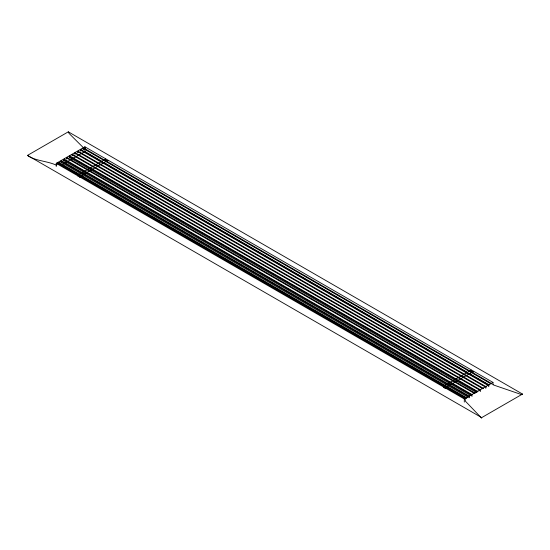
<?xml version="1.0" encoding="UTF-8"?>
<svg xmlns="http://www.w3.org/2000/svg" width="550" height="550" viewBox="0 0 550 550"><rect width="100%" height="100%" fill="white"/><g stroke="black" fill="none" stroke-linecap="round" stroke-linejoin="round"><path stroke-width="0.82" d="M492.965 384.533L493.536 384.918A8.188 5.837 44.3 0 0 494.553 385.344L520.637 394.281L522.5 394.529L522.5 394.054L68.31 131.828L27.5 155.389C34.293 160.724 46.984 160.999 55.447 164.801A8.188 5.83 44.2 0 0 56.464 165.041M57.035 164.319L57.035 162.896L465.101 398.496L465.417 401.156A8.195 3.266 71.9 0 0 465.994 401.816L481.656 418.172L481.69 417.615L522.5 394.054M58.211 162.738L466.276 398.331L466.902 397.973L58.836 162.381L58.211 162.738L58.355 163.811M58.836 162.381L58.692 163.618M60.968 161.143L469.033 396.736L469.659 396.378L61.593 160.786L60.968 161.143L61.009 162.202L468.332 397.368M61.593 160.786L61.552 161.892L61.009 162.202M63.731 159.548L471.797 395.141L472.422 394.783L64.357 159.191L63.731 159.548L63.773 160.607L471.096 395.773M64.357 159.191L64.336 160.243L63.8 160.627M66.495 157.953L66.536 159.012L67.1 158.647L67.121 157.596L475.186 393.188L474.561 393.553L66.495 157.953L67.121 157.596M68.31 131.828L69.073 133.444L84.006 148.314M69.259 156.358L477.324 391.957L477.95 391.593L69.884 156.001L69.259 156.358L69.3 157.417L476.616 392.583M69.884 156.001L69.877 157.004M72.016 154.763L480.081 390.362L480.707 389.998L72.641 154.406L72.016 154.763L72.208 155.822M72.641 155.354L72.641 154.406M74.779 153.168L482.845 388.768L483.471 388.403L75.405 152.811L74.779 153.168L74.972 154.227M75.405 153.759L75.405 152.811M77.543 151.573L485.609 387.172L486.234 386.808L78.169 151.216L77.543 151.573L77.729 152.632M78.169 152.164L78.169 151.216M80.307 149.978L80.348 151.044L80.912 150.672L80.933 149.621L488.998 385.213L488.373 385.578L80.307 149.978L80.933 149.621M83.071 148.39L83.112 149.449L83.676 149.078L83.696 148.026L491.755 383.618L491.129 383.982L83.071 148.39L83.696 148.026M84.899 148.94L84.899 146.809L492.965 382.401L492.965 384.759M486.234 387.764L485.65 388.231M469.659 397.382L469.074 397.794M488.888 386.416L488.414 386.636M472.278 396.021L471.838 396.206M480.604 391.201L480.157 391.435M56.237 166.499L56.237 163.357L84.899 146.809L84.899 151.525L70.936 159.583M69.692 157.266L69.3 157.417M62.116 164.677L63.587 163.824M65.058 162.979L66.529 162.133M67.994 161.281L69.465 160.435M56.237 163.357L464.303 398.949L492.965 382.401M445.211 388.3L445.562 388.362L445.582 387.537L473.488 371.422C473.949 373.306 470.676 371.326 471.288 370.157L443.382 386.265L443.754 387.454M79.475 177.155L79.97 177.286L79.984 176.461L107.889 160.346C108.336 162.229 105.084 160.243 105.689 159.081L77.784 175.189L78.031 176.282M84.899 151.525L101.998 161.391M104.225 162.676L467.692 372.529M469.927 373.814L489.252 384.973M444.043 387.64L444.922 388.149M27.5 155.389L481.69 417.615M464.303 398.949L464.303 402.091"/></g></svg>
